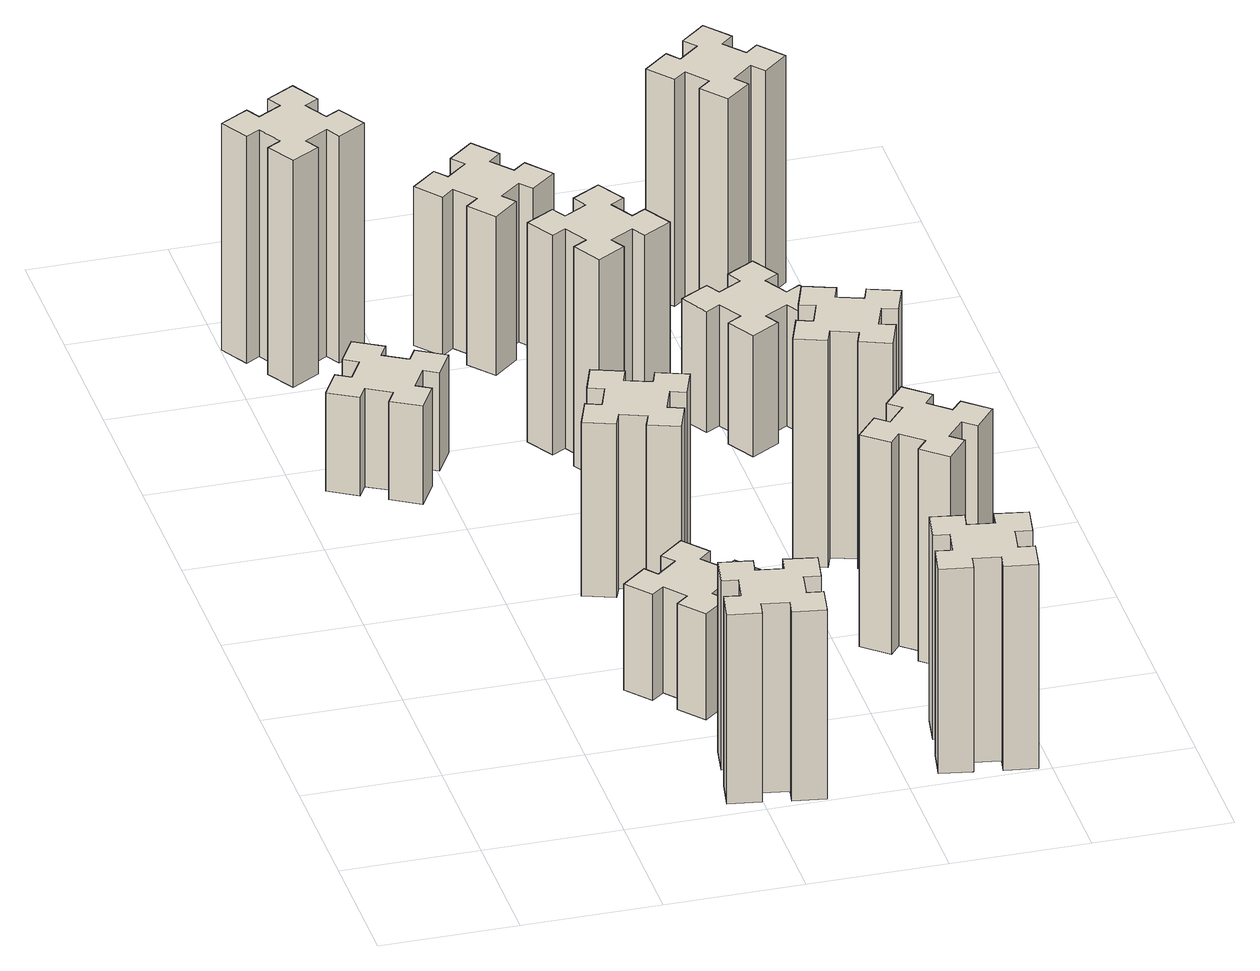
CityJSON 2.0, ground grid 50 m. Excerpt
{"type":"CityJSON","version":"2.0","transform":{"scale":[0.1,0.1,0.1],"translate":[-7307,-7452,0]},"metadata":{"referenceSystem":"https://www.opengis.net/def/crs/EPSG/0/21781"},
"CityObjects":{
"building1":{"type":"Building","attributes":{"class":"1000","function":"1000","usage":"1000","yearOfConstruction":2016,"roofType":"1000","measuredHeight":39,"storeysAboveGround":30,"storeysBelowGround":0},"geometry":[{"type":"Solid","lod":"1","boundaries":[[[[0,1,2,3,4,5,6,7,8,9,10,11,12,13,14,15,16,17,18,19]],[[17,16,20,21]],[[16,15,22,20]],[[15,14,23,22]],[[14,13,24,23]],[[13,12,25,24]],[[12,11,26,25]],[[11,10,27,26]],[[10,9,28,27]],[[9,8,29,28]],[[8,7,30,29]],[[7,6,31,30]],[[6,5,32,31]],[[5,4,33,32]],[[4,3,34,33]],[[3,2,35,34]],[[2,1,36,35]],[[1,0,37,36]],[[0,19,38,37]],[[19,18,39,38]],[[18,17,21,39]],[[24,25,26,27,28,29,30,31,32,33,34,35,36,37,38,39,21,20,22,23]]]]}]},
"building2":{"type":"Building","attributes":{"class":"1000","function":"1000","usage":"1000","yearOfConstruction":2016,"roofType":"1000","measuredHeight":75,"storeysAboveGround":30,"storeysBelowGround":0},"geometry":[{"type":"Solid","lod":"1","boundaries":[[[[40,41,42,43,44,45,46,47,48,49,50,51,52,53,54,55,56,57,58,59]],[[57,56,60,61]],[[56,55,62,60]],[[55,54,63,62]],[[54,53,64,63]],[[53,52,65,64]],[[52,51,66,65]],[[51,50,67,66]],[[50,49,68,67]],[[49,48,69,68]],[[48,47,70,69]],[[47,46,71,70]],[[46,45,72,71]],[[45,44,73,72]],[[44,43,74,73]],[[43,42,75,74]],[[42,41,76,75]],[[41,40,77,76]],[[40,59,78,77]],[[59,58,79,78]],[[58,57,61,79]],[[64,65,66,67,68,69,70,71,72,73,74,75,76,77,78,79,61,60,62,63]]]]}]},
"building3":{"type":"Building","attributes":{"class":"1000","function":"1000","usage":"1000","yearOfConstruction":2016,"roofType":"1000","measuredHeight":90,"storeysAboveGround":30,"storeysBelowGround":0},"geometry":[{"type":"Solid","lod":"1","boundaries":[[[[80,81,82,83,84,85,86,87,88,89,90,91,92,93,94,95,96,97,98,99]],[[97,96,100,101]],[[96,95,102,100]],[[95,94,103,102]],[[94,93,104,103]],[[93,92,105,104]],[[92,91,106,105]],[[91,90,107,106]],[[90,89,108,107]],[[89,88,109,108]],[[88,87,110,109]],[[87,86,111,110]],[[86,85,112,111]],[[85,84,113,112]],[[84,83,114,113]],[[83,82,115,114]],[[82,81,116,115]],[[81,80,117,116]],[[80,99,118,117]],[[99,98,119,118]],[[98,97,101,119]],[[104,105,106,107,108,109,110,111,112,113,114,115,116,117,118,119,101,100,102,103]]]]}]},
"building4":{"type":"Building","attributes":{"class":"1000","function":"1000","usage":"1000","yearOfConstruction":2016,"roofType":"1000","measuredHeight":42,"storeysAboveGround":30,"storeysBelowGround":0},"geometry":[{"type":"Solid","lod":"1","boundaries":[[[[120,121,122,123,124,125,126,127,128,129,130,131,132,133,134,135,136,137,138,139]],[[137,136,140,141]],[[136,135,142,140]],[[135,134,143,142]],[[134,133,144,143]],[[133,132,145,144]],[[132,131,146,145]],[[131,130,147,146]],[[130,129,148,147]],[[129,128,149,148]],[[128,127,150,149]],[[127,126,151,150]],[[126,125,152,151]],[[125,124,153,152]],[[124,123,154,153]],[[123,122,155,154]],[[122,121,156,155]],[[121,120,157,156]],[[120,139,158,157]],[[139,138,159,158]],[[138,137,141,159]],[[144,145,146,147,148,149,150,151,152,153,154,155,156,157,158,159,141,140,142,143]]]]}]},
"building5":{"type":"Building","attributes":{"class":"1000","function":"1000","usage":"1000","yearOfConstruction":2016,"roofType":"1000","measuredHeight":69,"storeysAboveGround":30,"storeysBelowGround":0},"geometry":[{"type":"Solid","lod":"1","boundaries":[[[[160,161,162,163,164,165,166,167,168,169,170,171,172,173,174,175,176,177,178,179]],[[177,176,180,181]],[[176,175,182,180]],[[175,174,183,182]],[[174,173,184,183]],[[173,172,185,184]],[[172,171,186,185]],[[171,170,187,186]],[[170,169,188,187]],[[169,168,189,188]],[[168,167,190,189]],[[167,166,191,190]],[[166,165,192,191]],[[165,164,193,192]],[[164,163,194,193]],[[163,162,195,194]],[[162,161,196,195]],[[161,160,197,196]],[[160,179,198,197]],[[179,178,199,198]],[[178,177,181,199]],[[184,185,186,187,188,189,190,191,192,193,194,195,196,197,198,199,181,180,182,183]]]]}]},
"building6":{"type":"Building","attributes":{"class":"1000","function":"1000","usage":"1000","yearOfConstruction":2016,"roofType":"1000","measuredHeight":87,"storeysAboveGround":30,"storeysBelowGround":0},"geometry":[{"type":"Solid","lod":"1","boundaries":[[[[200,201,202,203,204,205,206,207,208,209,210,211,212,213,214,215,216,217,218,219]],[[217,216,220,221]],[[216,215,222,220]],[[215,214,223,222]],[[214,213,224,223]],[[213,212,225,224]],[[212,211,226,225]],[[211,210,227,226]],[[210,209,228,227]],[[209,208,229,228]],[[208,207,230,229]],[[207,206,231,230]],[[206,205,232,231]],[[205,204,233,232]],[[204,203,234,233]],[[203,202,235,234]],[[202,201,236,235]],[[201,200,237,236]],[[200,219,238,237]],[[219,218,239,238]],[[218,217,221,239]],[[224,225,226,227,228,229,230,231,232,233,234,235,236,237,238,239,221,220,222,223]]]]}]},
"building7":{"type":"Building","attributes":{"class":"1000","function":"1000","usage":"1000","yearOfConstruction":2016,"roofType":"1000","measuredHeight":63,"storeysAboveGround":30,"storeysBelowGround":0},"geometry":[{"type":"Solid","lod":"1","boundaries":[[[[240,241,242,243,244,245,246,247,248,249,250,251,252,253,254,255,256,257,258,259]],[[257,256,260,261]],[[256,255,262,260]],[[255,254,263,262]],[[254,253,264,263]],[[253,252,265,264]],[[252,251,266,265]],[[251,250,267,266]],[[250,249,268,267]],[[249,248,269,268]],[[248,247,270,269]],[[247,246,271,270]],[[246,245,272,271]],[[245,244,273,272]],[[244,243,274,273]],[[243,242,275,274]],[[242,241,276,275]],[[241,240,277,276]],[[240,259,278,277]],[[259,258,279,278]],[[258,257,261,279]],[[264,265,266,267,268,269,270,271,272,273,274,275,276,277,278,279,261,260,262,263]]]]}]},
"building8":{"type":"Building","attributes":{"class":"1000","function":"1000","usage":"1000","yearOfConstruction":2016,"roofType":"1000","measuredHeight":81,"storeysAboveGround":30,"storeysBelowGround":0},"geometry":[{"type":"Solid","lod":"1","boundaries":[[[[280,281,282,283,284,285,286,287,288,289,290,291,292,293,294,295,296,297,298,299]],[[297,296,300,301]],[[296,295,302,300]],[[295,294,303,302]],[[294,293,304,303]],[[293,292,305,304]],[[292,291,306,305]],[[291,290,307,306]],[[290,289,308,307]],[[289,288,309,308]],[[288,287,310,309]],[[287,286,311,310]],[[286,285,312,311]],[[285,284,313,312]],[[284,283,314,313]],[[283,282,315,314]],[[282,281,316,315]],[[281,280,317,316]],[[280,299,318,317]],[[299,298,319,318]],[[298,297,301,319]],[[304,305,306,307,308,309,310,311,312,313,314,315,316,317,318,319,301,300,302,303]]]]}]},
"building9":{"type":"Building","attributes":{"class":"1000","function":"1000","usage":"1000","yearOfConstruction":2016,"roofType":"1000","measuredHeight":84,"storeysAboveGround":30,"storeysBelowGround":0},"geometry":[{"type":"Solid","lod":"1","boundaries":[[[[320,321,322,323,324,325,326,327,328,329,330,331,332,333,334,335,336,337,338,339]],[[337,336,340,341]],[[336,335,342,340]],[[335,334,343,342]],[[334,333,344,343]],[[333,332,345,344]],[[332,331,346,345]],[[331,330,347,346]],[[330,329,348,347]],[[329,328,349,348]],[[328,327,350,349]],[[327,326,351,350]],[[326,325,352,351]],[[325,324,353,352]],[[324,323,354,353]],[[323,322,355,354]],[[322,321,356,355]],[[321,320,357,356]],[[320,339,358,357]],[[339,338,359,358]],[[338,337,341,359]],[[344,345,346,347,348,349,350,351,352,353,354,355,356,357,358,359,341,340,342,343]]]]}]},
"building10":{"type":"Building","attributes":{"class":"1000","function":"1000","usage":"1000","yearOfConstruction":2016,"roofType":"1000","measuredHeight":90,"storeysAboveGround":30,"storeysBelowGround":0},"geometry":[{"type":"Solid","lod":"1","boundaries":[[[[360,361,362,363,364,365,366,367,368,369,370,371,372,373,374,375,376,377,378,379]],[[377,376,380,381]],[[376,375,382,380]],[[375,374,383,382]],[[374,373,384,383]],[[373,372,385,384]],[[372,371,386,385]],[[371,370,387,386]],[[370,369,388,387]],[[369,368,389,388]],[[368,367,390,389]],[[367,366,391,390]],[[366,365,392,391]],[[365,364,393,392]],[[364,363,394,393]],[[363,362,395,394]],[[362,361,396,395]],[[361,360,397,396]],[[360,379,398,397]],[[379,378,399,398]],[[378,377,381,399]],[[384,385,386,387,388,389,390,391,392,393,394,395,396,397,398,399,381,380,382,383]]]]}]},
"building11":{"type":"Building","attributes":{"class":"1000","function":"1000","usage":"1000","yearOfConstruction":2016,"roofType":"1000","measuredHeight":48,"storeysAboveGround":30,"storeysBelowGround":0},"geometry":[{"type":"Solid","lod":"1","boundaries":[[[[400,401,402,403,404,405,406,407,408,409,410,411,412,413,414,415,416,417,418,419]],[[417,416,420,421]],[[416,415,422,420]],[[415,414,423,422]],[[414,413,424,423]],[[413,412,425,424]],[[412,411,426,425]],[[411,410,427,426]],[[410,409,428,427]],[[409,408,429,428]],[[408,407,430,429]],[[407,406,431,430]],[[406,405,432,431]],[[405,404,433,432]],[[404,403,434,433]],[[403,402,435,434]],[[402,401,436,435]],[[401,400,437,436]],[[400,419,438,437]],[[419,418,439,438]],[[418,417,421,439]],[[424,425,426,427,428,429,430,431,432,433,434,435,436,437,438,439,421,420,422,423]]]]}]},
"building12":{"type":"Building","attributes":{"class":"1000","function":"1000","usage":"1000","yearOfConstruction":2016,"roofType":"1000","measuredHeight":90,"storeysAboveGround":30,"storeysBelowGround":0},"geometry":[{"type":"Solid","lod":"1","boundaries":[[[[440,441,442,443,444,445,446,447,448,449,450,451,452,453,454,455,456,457,458,459]],[[457,456,460,461]],[[456,455,462,460]],[[455,454,463,462]],[[454,453,464,463]],[[453,452,465,464]],[[452,451,466,465]],[[451,450,467,466]],[[450,449,468,467]],[[449,448,469,468]],[[448,447,470,469]],[[447,446,471,470]],[[446,445,472,471]],[[445,444,473,472]],[[444,443,474,473]],[[443,442,475,474]],[[442,441,476,475]],[[441,440,477,476]],[[440,459,478,477]],[[459,458,479,478]],[[458,457,461,479]],[[464,465,466,467,468,469,470,471,472,473,474,475,476,477,478,479,461,460,462,463]]]]}]}
},
"vertices":[
[406,2327,0],[456,2414,0],[508,2384,0],[568,2488,0],[464,2548,0],[434,2496,0],[347,2546,0],[377,2598,0],[273,2658,0],[213,2554,0],[265,2524,0],[215,2437,0],[163,2467,0],[103,2363,0],[207,2303,0],[237,2355,0],[324,2305,0],[294,2253,0],[398,2193,0],[458,2297,0],[324,2305,390],[294,2253,390],[237,2355,390],[207,2303,390],[103,2363,390],[163,2467,390],[215,2437,390],[265,2524,390],[213,2554,390],[273,2658,390],[377,2598,390],[347,2546,390],[434,2496,390],[464,2548,390],[568,2488,390],[508,2384,390],[456,2414,390],[406,2327,390],[458,2297,390],[398,2193,390],
[976,274,0],[958,175,0],[899,186,0],[878,67,0],[997,47,0],[1007,106,0],[1105,88,0],[1095,29,0],[1213,8,0],[1234,127,0],[1175,137,0],[1192,235,0],[1251,225,0],[1272,343,0],[1154,364,0],[1144,305,0],[1045,322,0],[1056,381,0],[937,402,0],[917,284,0],[1045,322,750],[1056,381,750],[1144,305,750],[1154,364,750],[1272,343,750],[1251,225,750],[1192,235,750],[1175,137,750],[1234,127,750],[1213,8,750],[1095,29,750],[1105,88,750],[1007,106,750],[997,47,750],[878,67,750],[899,186,750],[958,175,750],[976,274,750],[917,284,750],[937,402,750],
[224,3386,0],[137,3336,0],[107,3388,0],[3,3328,0],[63,3224,0],[115,3254,0],[165,3167,0],[113,3137,0],[173,3033,0],[277,3093,0],[247,3145,0],[334,3195,0],[364,3143,0],[468,3203,0],[408,3307,0],[356,3277,0],[306,3364,0],[358,3394,0],[298,3498,0],[194,3438,0],[306,3364,900],[358,3394,900],[356,3277,900],[408,3307,900],[468,3203,900],[364,3143,900],[334,3195,900],[247,3145,900],[277,3093,900],[173,3033,900],[113,3137,900],[165,3167,900],[115,3254,900],[63,3224,900],[3,3328,900],[107,3388,900],[137,3336,900],[224,3386,900],[194,3438,900],[298,3498,900],
[943,962,0],[866,897,0],[828,943,0],[736,866,0],[813,774,0],[859,813,0],[923,736,0],[877,698,0],[954,606,0],[1046,683,0],[1008,729,0],[1084,793,0],[1123,747,0],[1215,824,0],[1138,916,0],[1092,878,0],[1027,954,0],[1073,993,0],[996,1085,0],[904,1008,0],[1027,954,420],[1073,993,420],[1092,878,420],[1138,916,420],[1215,824,420],[1123,747,420],[1084,793,420],[1008,729,420],[1046,683,420],[954,606,420],[877,698,420],[923,736,420],[859,813,420],[813,774,420],[736,866,420],[828,943,420],[866,897,420],[943,962,420],[904,1008,420],[996,1085,420],
[1062,1501,0],[1096,1595,0],[1152,1574,0],[1193,1687,0],[1080,1728,0],[1060,1672,0],[966,1706,0],[987,1762,0],[874,1803,0],[833,1690,0],[889,1670,0],[855,1576,0],[799,1597,0],[757,1484,0],[870,1443,0],[891,1499,0],[985,1465,0],[964,1409,0],[1077,1367,0],[1118,1480,0],[985,1465,690],[964,1409,690],[891,1499,690],[870,1443,690],[757,1484,690],[799,1597,690],[855,1576,690],[889,1670,690],[833,1690,690],[874,1803,690],[987,1762,690],[966,1706,690],[1060,1672,690],[1080,1728,690],[1193,1687,690],[1152,1574,690],[1096,1595,690],[1062,1501,690],[1118,1480,690],[1077,1367,690],
[1087,2305,0],[1174,2355,0],[1204,2303,0],[1308,2363,0],[1248,2467,0],[1196,2437,0],[1146,2524,0],[1198,2554,0],[1138,2658,0],[1034,2598,0],[1064,2546,0],[977,2496,0],[947,2548,0],[843,2488,0],[903,2384,0],[955,2414,0],[1005,2327,0],[953,2297,0],[1013,2193,0],[1117,2253,0],[1005,2327,870],[953,2297,870],[955,2414,870],[903,2384,870],[843,2488,870],[947,2548,870],[977,2496,870],[1064,2546,870],[1034,2598,870],[1138,2658,870],[1198,2554,870],[1146,2524,870],[1196,2437,870],[1248,2467,870],[1308,2363,870],[1204,2303,870],[1174,2355,870],[1087,2305,870],[1117,2253,870],[1013,2193,870],
[992,3198,0],[927,3274,0],[973,3313,0],[896,3405,0],[804,3328,0],[843,3282,0],[766,3217,0],[728,3263,0],[636,3186,0],[713,3094,0],[759,3133,0],[823,3056,0],[777,3018,0],[854,2926,0],[946,3003,0],[908,3049,0],[984,3113,0],[1023,3067,0],[1115,3144,0],[1038,3236,0],[984,3113,630],[1023,3067,630],[908,3049,630],[946,3003,630],[854,2926,630],[777,3018,630],[823,3056,630],[759,3133,630],[713,3094,630],[636,3186,630],[728,3263,630],[766,3217,630],[843,3282,630],[804,3328,630],[896,3405,630],[973,3313,630],[927,3274,630],[992,3198,630],[1038,3236,630],[1115,3144,630],
[1884,305,0],[1785,322,0],[1796,381,0],[1677,402,0],[1657,284,0],[1716,274,0],[1698,175,0],[1639,186,0],[1618,67,0],[1737,47,0],[1747,106,0],[1845,88,0],[1835,29,0],[1953,8,0],[1974,127,0],[1915,137,0],[1932,235,0],[1991,225,0],[2012,343,0],[1894,364,0],[1932,235,810],[1991,225,810],[1915,137,810],[1974,127,810],[1953,8,810],[1835,29,810],[1845,88,810],[1747,106,810],[1737,47,810],[1618,67,810],[1639,186,810],[1698,175,810],[1716,274,810],[1657,284,810],[1677,402,810],[1796,381,810],[1785,322,810],[1884,305,810],[1894,364,810],[2012,343,810],
[1867,836,0],[1932,913,0],[1978,874,0],[2055,966,0],[1963,1043,0],[1924,997,0],[1848,1062,0],[1886,1108,0],[1794,1185,0],[1717,1093,0],[1763,1054,0],[1699,978,0],[1653,1016,0],[1576,924,0],[1668,847,0],[1706,893,0],[1783,829,0],[1744,783,0],[1836,706,0],[1913,798,0],[1783,829,840],[1744,783,840],[1706,893,840],[1668,847,840],[1576,924,840],[1653,1016,840],[1699,978,840],[1763,1054,840],[1717,1093,840],[1794,1185,840],[1886,1108,840],[1848,1062,840],[1924,997,840],[1963,1043,840],[2055,966,840],[1978,874,840],[1932,913,840],[1867,836,840],[1913,798,840],[1836,706,840],
[1800,1672,0],[1706,1706,0],[1727,1762,0],[1614,1803,0],[1573,1690,0],[1629,1670,0],[1595,1576,0],[1539,1597,0],[1497,1484,0],[1610,1443,0],[1631,1499,0],[1725,1465,0],[1704,1409,0],[1817,1367,0],[1858,1480,0],[1802,1501,0],[1836,1595,0],[1892,1574,0],[1933,1687,0],[1820,1728,0],[1836,1595,900],[1892,1574,900],[1802,1501,900],[1858,1480,900],[1817,1367,900],[1704,1409,900],[1725,1465,900],[1631,1499,900],[1610,1443,900],[1497,1484,900],[1539,1597,900],[1595,1576,900],[1629,1670,900],[1573,1690,900],[1614,1803,900],[1727,1762,900],[1706,1706,900],[1800,1672,900],[1820,1728,900],[1933,1687,900],
[1627,2305,0],[1714,2355,0],[1744,2303,0],[1848,2363,0],[1788,2467,0],[1736,2437,0],[1686,2524,0],[1738,2554,0],[1678,2658,0],[1574,2598,0],[1604,2546,0],[1517,2496,0],[1487,2548,0],[1383,2488,0],[1443,2384,0],[1495,2414,0],[1545,2327,0],[1493,2297,0],[1553,2193,0],[1657,2253,0],[1545,2327,480],[1493,2297,480],[1495,2414,480],[1443,2384,480],[1383,2488,480],[1487,2548,480],[1517,2496,480],[1604,2546,480],[1574,2598,480],[1678,2658,480],[1738,2554,480],[1686,2524,480],[1736,2437,480],[1788,2467,480],[1848,2363,480],[1744,2303,480],[1714,2355,480],[1627,2305,480],[1657,2253,480],[1553,2193,480],
[1599,3233,0],[1663,3156,0],[1617,3118,0],[1694,3026,0],[1786,3103,0],[1748,3149,0],[1824,3213,0],[1863,3167,0],[1955,3244,0],[1878,3336,0],[1832,3298,0],[1767,3374,0],[1813,3413,0],[1736,3505,0],[1644,3428,0],[1683,3382,0],[1606,3317,0],[1568,3363,0],[1476,3286,0],[1553,3194,0],[1606,3317,900],[1568,3363,900],[1683,3382,900],[1644,3428,900],[1736,3505,900],[1813,3413,900],[1767,3374,900],[1832,3298,900],[1878,3336,900],[1955,3244,900],[1863,3167,900],[1824,3213,900],[1748,3149,900],[1786,3103,900],[1694,3026,900],[1617,3118,900],[1663,3156,900],[1599,3233,900],[1553,3194,900],[1476,3286,900]
]}
